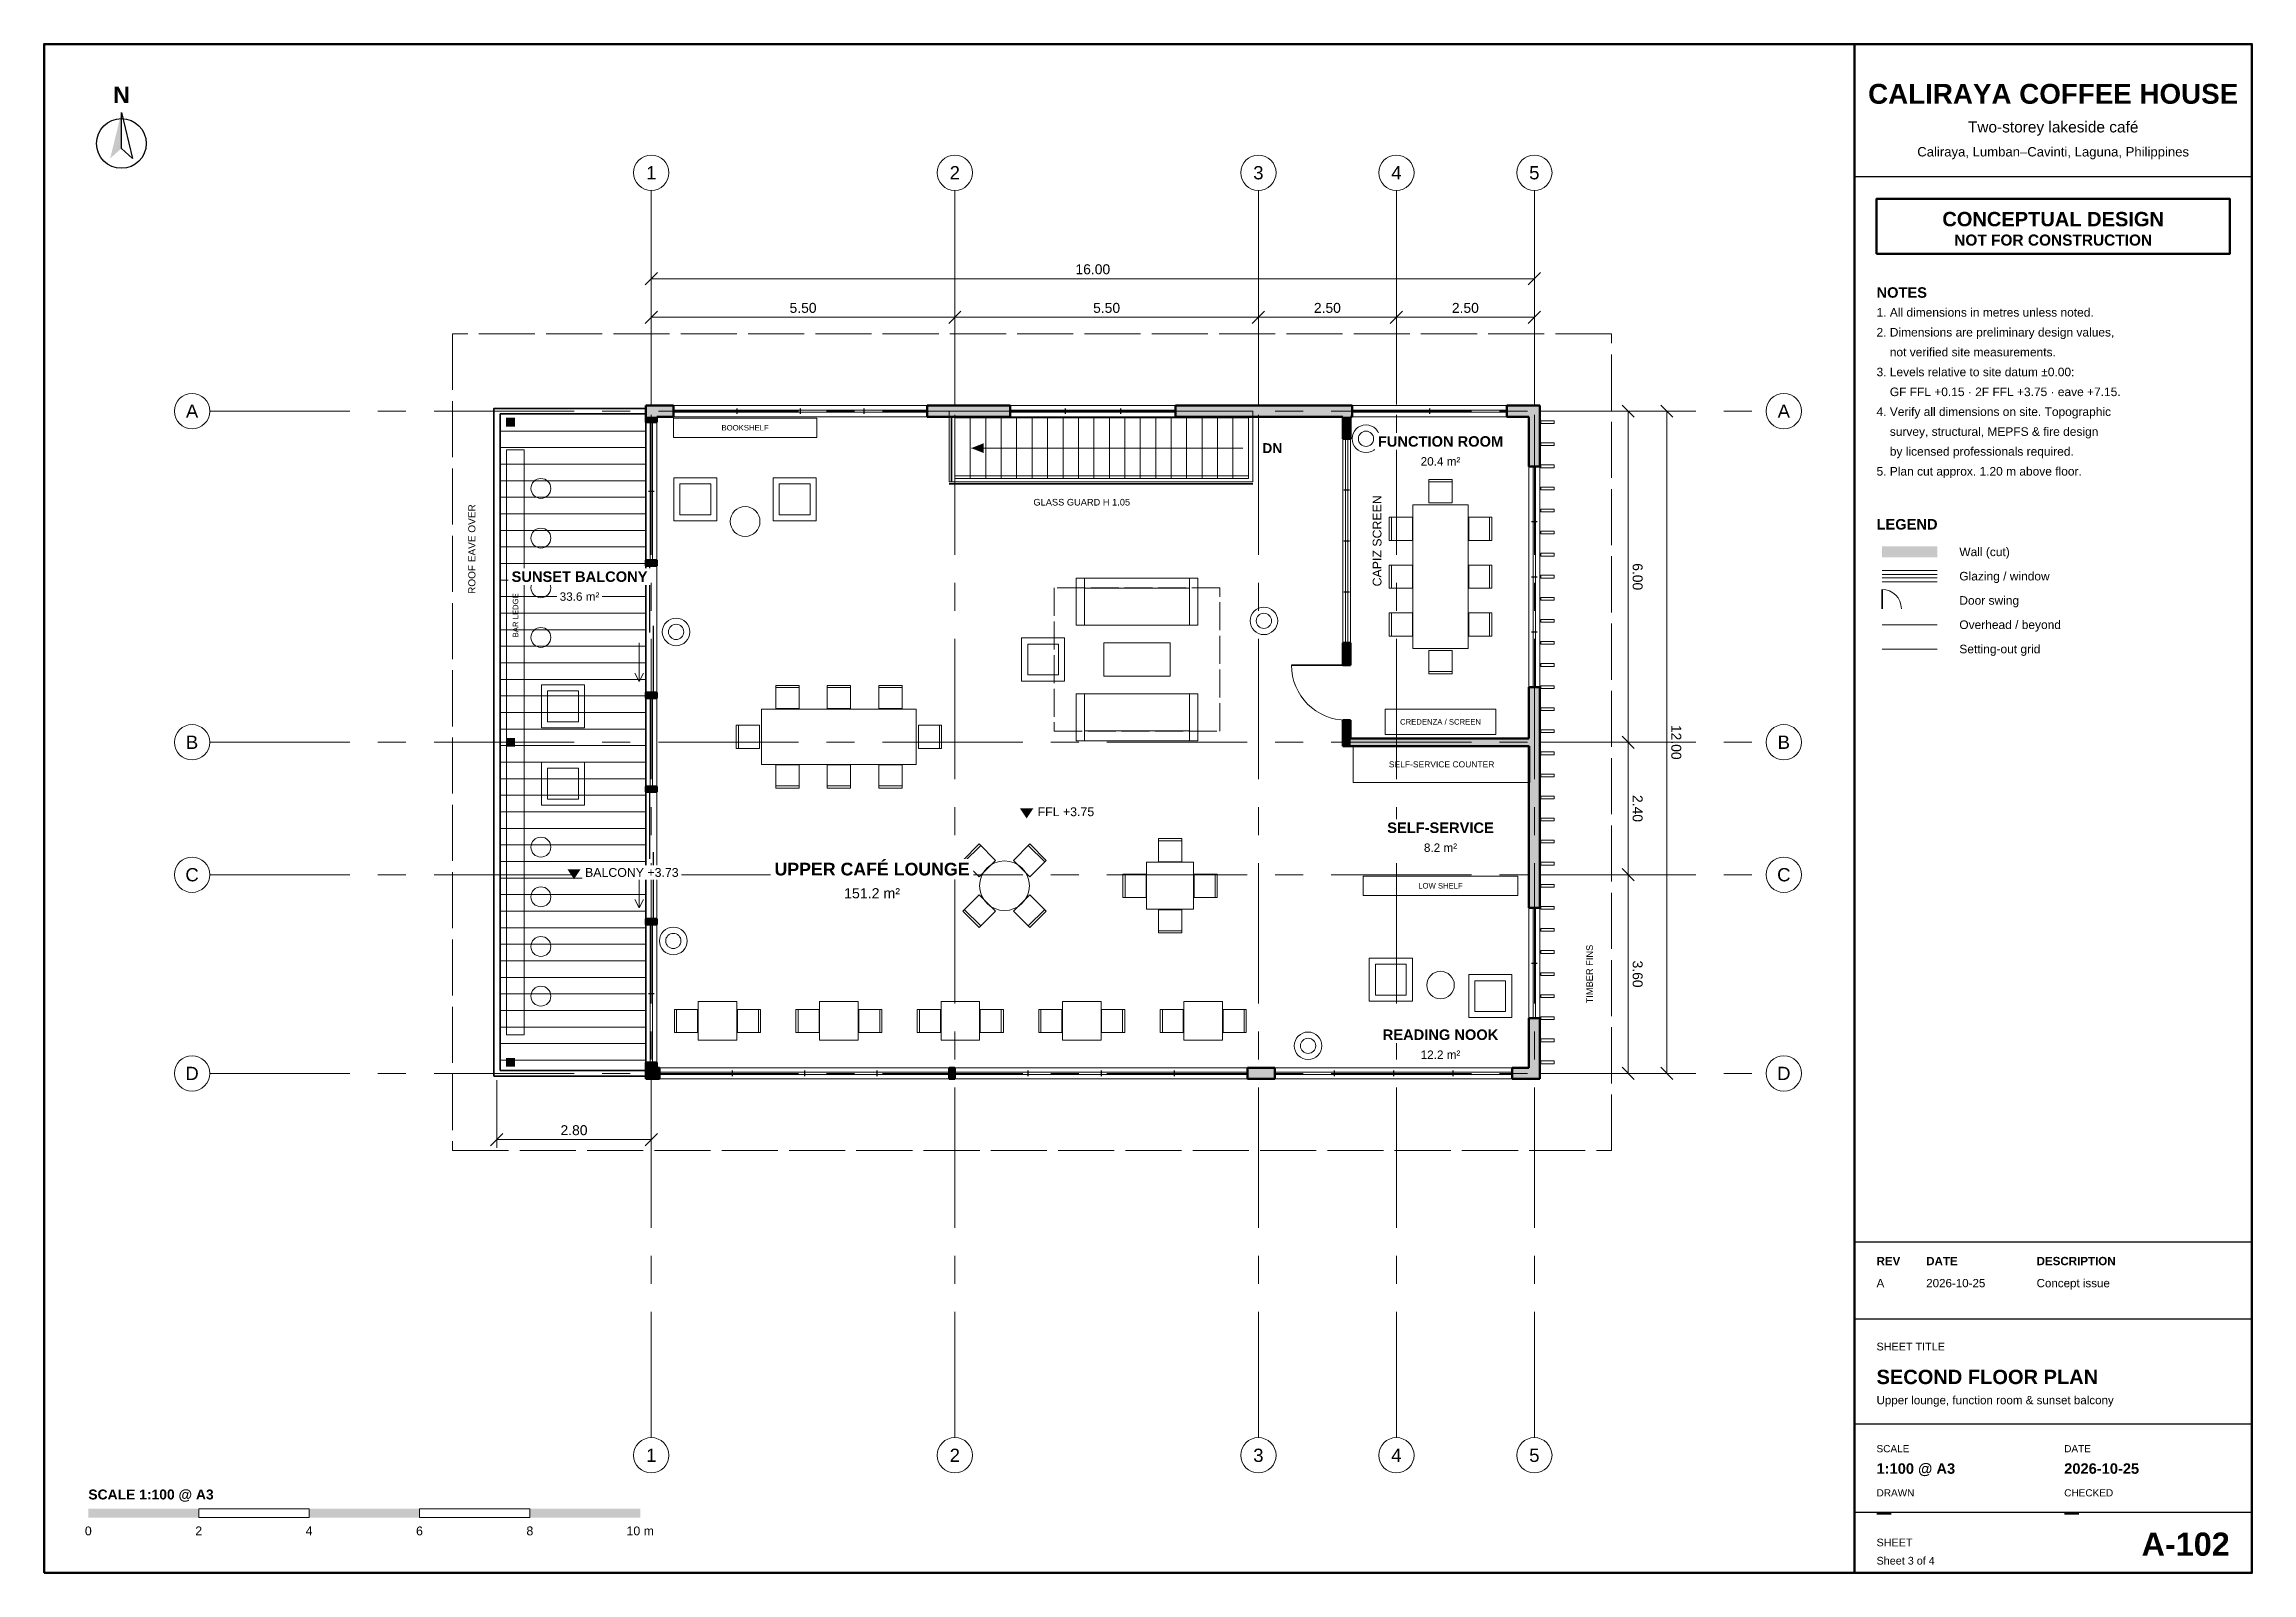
# Model space of a CAD drawing. Header units: metres. Extents: x -19 to 21, y -15.1 to 12.7.
import ezdxf
from ezdxf.enums import TextEntityAlignment as Align

# ---------------------------------------------------------------- set-up
doc = ezdxf.new("R2010")
doc.units = ezdxf.units.M
doc.header["$LTSCALE"] = 0.8
for name, pattern in [('CENTER', [5.08, 3.175, -0.635, 0.635, -0.635]), ('DASHED', [1.524, 1.27, -0.254]), ('DASHED2', [0.762, 0.635, -0.127])]:
    doc.linetypes.add(name, pattern=pattern)
for name, color, linetype, lineweight in [('A-ANNO-DIMS', 7, 'Continuous', 13), ('A-ANNO-SYMB', 7, 'Continuous', 25), ('A-ANNO-TEXT', 7, 'Continuous', 18), ('A-COLS', 7, 'Continuous', 35), ('A-DOOR', 7, 'Continuous', 25), ('A-EQPM', 7, 'Continuous', 18), ('A-FLOR-PATT', 7, 'Continuous', 9), ('A-FURN', 7, 'Continuous', 13), ('A-GLAZ', 7, 'Continuous', 18), ('A-GRID', 7, 'Continuous', 13), ('A-OVHD', 7, 'Continuous', 18), ('A-STAIR', 7, 'Continuous', 25), ('A-WALL', 7, 'Continuous', 50), ('A-WALL-PATT', 7, 'Continuous', 13), ('C-SITE', 7, 'Continuous', 25), ('G-TTLB', 7, 'Continuous', 35)]:
    doc.layers.add(name, color=color, linetype=linetype, lineweight=lineweight)
doc.styles.add('ARIAL', font='arial.ttf')
doc.styles.add('ARIAL-B', font='arialbd.ttf')
doc.dimstyles.new('ARCH', dxfattribs={"dimscale": 100, "dimtxt": 0.0018, "dimasz": 0.0015, "dimexe": 0.0015, "dimexo": 0.0012, "dimgap": 0.0008, "dimtad": 1, "dimzin": 0, "dimdsep": 46, "dimtsz": 0.0011, "dimcen": 2.5, "dimclrd": 7, "dimclre": 7, "dimclrt": 7, "dimazin": 3, "dimtfac": 1, "dimtmove": 0, "dimatfit": 3, "dimlwd": 13, "dimlwe": 13})

msp = doc.modelspace()

# ---------------------------------------------------------------- hatches: boundary and pattern name
at = {"layer": 'A-ANNO-SYMB'}
for points in [[(-17.6, 11.413), (-17.803, 10.58), (-17.6, 10.76)], [(-2.2, 5.33), (-1.98, 5.242), (-1.98, 5.418)], [(-1.32, -1.2), (-1.08, -1.2), (-1.2, -1.38)], [(-9.52, -2.3), (-9.28, -2.3), (-9.4, -2.48)], [(-18.2, -14.05), (-16.2, -14.05), (-16.2, -13.89), (-18.2, -13.89)], [(-14.2, -14.05), (-12.2, -14.05), (-12.2, -13.89), (-14.2, -13.89)], [(-10.2, -14.05), (-8.2, -14.05), (-8.2, -13.89), (-10.2, -13.89)]]:
    msp.add_hatch(color=7, dxfattribs=at).paths.add_polyline_path(points)
at = {"layer": 'A-COLS'}
for points in [[(-10.63, 5.72), (-10.47, 5.72), (-10.47, 5.88), (-10.63, 5.88)], [(-10.63, -0.08), (-10.47, -0.08), (-10.47, 0.08), (-10.63, 0.08)], [(-10.63, -5.88), (-10.47, -5.88), (-10.47, -5.72), (-10.63, -5.72)]]:
    msp.add_hatch(color=7, dxfattribs=at).paths.add_polyline_path(points)
at = {"layer": 'A-WALL-PATT'}
for points in [[(-8.1, 6.1), (-7.6, 6.1), (-7.6, 5.9), (-8.1, 5.9)], [(-3, 6.1), (-1.5, 6.1), (-1.5, 5.9), (-3, 5.9)], [(1.5, 6.1), (4.7, 6.1), (4.7, 5.9), (1.5, 5.9)], [(7.5, 6.1), (8.1, 6.1), (8.1, 5.9), (7.5, 5.9)], [(-8.1, 5.9), (-8.1, 5.8), (-7.9, 5.8), (-7.9, 5.9)], [(4.53, 5.9), (4.53, 5.5), (4.67, 5.5), (4.67, 5.9)], [(7.9, 5.9), (7.9, 5), (8.1, 5), (8.1, 5.9)], [(-8.1, 3.3), (-8.1, 3.2), (-7.9, 3.2), (-7.9, 3.3)], [(4.53, 1.8), (4.53, 1.4), (4.67, 1.4), (4.67, 1.8)], [(-8.1, 0.9), (-8.1, 0.8), (-7.9, 0.8), (-7.9, 0.9)], [(7.9, 1), (7.9, -3), (8.1, -3), (8.1, 1)], [(4.53, 0.4), (4.53, -0.07), (4.67, -0.07), (4.67, 0.4)], [(4.67, 0.07), (7.9, 0.07), (7.9, -0.07), (4.67, -0.07)], [(-8.1, -0.8), (-8.1, -0.9), (-7.9, -0.9), (-7.9, -0.8)], [(-8.1, -3.2), (-8.1, -3.3), (-7.9, -3.3), (-7.9, -3.2)], [(7.9, -5), (7.9, -5.9), (8.1, -5.9), (8.1, -5)], [(-8.1, -5.8), (-8.1, -5.9), (-7.9, -5.9), (-7.9, -5.8)], [(-8.1, -5.9), (-7.85, -5.9), (-7.85, -6.1), (-8.1, -6.1)], [(-2.6, -5.9), (-2.5, -5.9), (-2.5, -6.1), (-2.6, -6.1)], [(2.8, -5.9), (3.3, -5.9), (3.3, -6.1), (2.8, -6.1)], [(7.6, -5.9), (8.1, -5.9), (8.1, -6.1), (7.6, -6.1)]]:
    msp.add_hatch(color=7, dxfattribs=at).paths.add_polyline_path(points)
at = {"layer": 'G-TTLB'}
msp.add_hatch(color=7, dxfattribs=at).paths.add_polyline_path([(14.3, 3.35), (15.3, 3.35), (15.3, 3.55), (14.3, 3.55)])

# ---------------------------------------------------------------- linework, layer by layer
at = {"layer": 'A-ANNO-SYMB', "linetype": 'Continuous', "lineweight": 25}
msp.add_lwpolyline([(-17.6, 11.413), (-17.398, 10.58), (-17.6, 10.76)], close=True, dxfattribs=at)
at = {"layer": 'A-ANNO-SYMB', "linetype": 'Continuous', "lineweight": 18}
msp.add_lwpolyline([(2.72, 5.33), (-2.2, 5.33)], dxfattribs=at)
at = {"layer": 'A-ANNO-SYMB', "linetype": 'Continuous', "lineweight": 13}
for points in [[(-8.22, 1.8), (-8.22, 1.1)], [(-8.22, 1.1), (-8.3, 1.25)], [(-8.22, 1.1), (-8.14, 1.25)], [(-8.22, -2.3), (-8.22, -3)], [(-8.22, -3), (-8.3, -2.85)], [(-8.22, -3), (-8.14, -2.85)]]:
    msp.add_lwpolyline(points, dxfattribs=at)
at = {"layer": 'A-ANNO-SYMB', "linetype": 'Continuous', "lineweight": 18}
for points in [[(-16.2, -14.05), (-14.2, -14.05), (-14.2, -13.89), (-16.2, -13.89)], [(-12.2, -14.05), (-10.2, -14.05), (-10.2, -13.89), (-12.2, -13.89)]]:
    msp.add_lwpolyline(points, close=True, dxfattribs=at)
at = {"layer": 'A-ANNO-SYMB', "linetype": 'Continuous', "lineweight": 25}
msp.add_circle((-17.6, 10.85), 0.45, dxfattribs=at)
at = {"layer": 'A-DOOR', "linetype": 'Continuous', "lineweight": 35}
msp.add_lwpolyline([(4.6, 1.4), (3.6, 1.4)], dxfattribs=at)
at = {"layer": 'A-DOOR', "linetype": 'Continuous', "lineweight": 25}
for points in [[(4.53, 1.4), (4.67, 1.4)], [(4.53, 0.4), (4.67, 0.4)]]:
    msp.add_lwpolyline(points, dxfattribs=at)
at = {"layer": 'A-DOOR', "linetype": 'Continuous', "lineweight": 13}
msp.add_arc((4.6, 1.4), 1, -180, -90, dxfattribs=at)
at = {"layer": 'A-EQPM', "linetype": 'Continuous', "lineweight": 18}
msp.add_lwpolyline([(4.72, -0.73), (7.92, -0.73), (7.92, -0.07), (4.72, -0.07)], close=True, dxfattribs=at)
at = {"layer": 'A-FLOR-PATT', "linetype": 'Continuous', "lineweight": 9}
for points in [[(-10.74, 5.64), (-8.1, 5.64)], [(-10.74, 5.34), (-8.1, 5.34)], [(-10.74, 5.04), (-8.1, 5.04)], [(-10.74, 4.74), (-8.1, 4.74)], [(-10.74, 4.44), (-8.1, 4.44)], [(-10.74, 4.14), (-8.1, 4.14)], [(-10.74, 3.84), (-8.1, 3.84)], [(-10.74, 3.54), (-8.1, 3.54)], [(-10.74, 3.24), (-8.1, 3.24)], [(-10.74, 2.94), (-8.1, 2.94)], [(-10.74, 2.64), (-8.1, 2.64)], [(-10.74, 2.34), (-8.1, 2.34)], [(-10.74, 2.04), (-8.1, 2.04)], [(-10.74, 1.74), (-8.1, 1.74)], [(-10.74, 1.44), (-8.1, 1.44)], [(-10.74, 1.14), (-8.1, 1.14)], [(-10.74, 0.84), (-8.1, 0.84)], [(-10.74, 0.54), (-8.1, 0.54)], [(-10.74, 0.24), (-8.1, 0.24)], [(-10.74, -0.06), (-8.1, -0.06)], [(-10.74, -0.36), (-8.1, -0.36)], [(-10.74, -0.66), (-8.1, -0.66)], [(-10.74, -0.96), (-8.1, -0.96)], [(-10.74, -1.26), (-8.1, -1.26)], [(-10.74, -1.56), (-8.1, -1.56)], [(-10.74, -1.86), (-8.1, -1.86)], [(-10.74, -2.16), (-8.1, -2.16)], [(-10.74, -2.46), (-8.1, -2.46)], [(-10.74, -2.76), (-8.1, -2.76)], [(-10.74, -3.06), (-8.1, -3.06)], [(-10.74, -3.36), (-8.1, -3.36)], [(-10.74, -3.66), (-8.1, -3.66)], [(-10.74, -3.96), (-8.1, -3.96)], [(-10.74, -4.26), (-8.1, -4.26)], [(-10.74, -4.56), (-8.1, -4.56)], [(-10.74, -4.86), (-8.1, -4.86)], [(-10.74, -5.16), (-8.1, -5.16)], [(-10.74, -5.46), (-8.1, -5.46)], [(-10.74, -5.76), (-8.1, -5.76)]]:
    msp.add_lwpolyline(points, dxfattribs=at)
at = {"layer": 'A-FURN', "linetype": 'Continuous', "lineweight": 13}
for points in [[(-7.6, 5.525), (-5, 5.525), (-5, 5.875), (-7.6, 5.875)], [(-10.62, -5.3), (-10.3, -5.3), (-10.3, 5.3), (-10.62, 5.3)], [(-7.59, 4.01), (-6.81, 4.01), (-6.81, 4.79), (-7.59, 4.79)], [(-5.79, 4.01), (-5.01, 4.01), (-5.01, 4.79), (-5.79, 4.79)], [(6.09, 4.76), (6.51, 4.76), (6.51, 4.34), (6.09, 4.34)], [(5.37, 3.657), (5.37, 4.077), (5.79, 4.077), (5.79, 3.657)], [(5.8, 1.7), (6.8, 1.7), (6.8, 4.3), (5.8, 4.3)], [(7.23, 4.077), (7.23, 3.657), (6.81, 3.657), (6.81, 4.077)], [(5.37, 2.79), (5.37, 3.21), (5.79, 3.21), (5.79, 2.79)], [(7.23, 3.21), (7.23, 2.79), (6.81, 2.79), (6.81, 3.21)], [(-0.3, 2.125), (1.9, 2.125), (1.9, 2.975), (-0.3, 2.975)], [(5.37, 1.923), (5.37, 2.343), (5.79, 2.343), (5.79, 1.923)], [(7.23, 2.343), (7.23, 1.923), (6.81, 1.923), (6.81, 2.343)], [(-1.29, 1.11), (-0.51, 1.11), (-0.51, 1.89), (-1.29, 1.89)], [(0.2, 1.2), (1.4, 1.2), (1.4, 1.8), (0.2, 1.8)], [(6.51, 1.24), (6.09, 1.24), (6.09, 1.66), (6.51, 1.66)], [(-9.99, 0.26), (-9.21, 0.26), (-9.21, 1.04), (-9.99, 1.04)], [(-5.743, 1.03), (-5.323, 1.03), (-5.323, 0.61), (-5.743, 0.61)], [(-4.81, 1.03), (-4.39, 1.03), (-4.39, 0.61), (-4.81, 0.61)], [(-3.877, 1.03), (-3.457, 1.03), (-3.457, 0.61), (-3.877, 0.61)], [(-0.3, 0.025), (1.9, 0.025), (1.9, 0.875), (-0.3, 0.875)], [(-6, -0.4), (-3.2, -0.4), (-3.2, 0.6), (-6, 0.6)], [(5.3, 0.14), (7.3, 0.14), (7.3, 0.6), (5.3, 0.6)], [(-6.46, -0.11), (-6.46, 0.31), (-6.04, 0.31), (-6.04, -0.11)], [(-2.74, 0.31), (-2.74, -0.11), (-3.16, -0.11), (-3.16, 0.31)], [(-9.99, -1.14), (-9.21, -1.14), (-9.21, -0.36), (-9.99, -0.36)], [(-5.323, -0.83), (-5.743, -0.83), (-5.743, -0.41), (-5.323, -0.41)], [(-4.39, -0.83), (-4.81, -0.83), (-4.81, -0.41), (-4.39, -0.41)], [(-3.457, -0.83), (-3.877, -0.83), (-3.877, -0.41), (-3.457, -0.41)], [(-2.357, -2.14), (-2.06, -1.843), (-1.763, -2.14), (-2.06, -2.437)], [(-1.14, -1.843), (-0.843, -2.14), (-1.14, -2.437), (-1.437, -2.14)], [(1.19, -1.745), (1.61, -1.745), (1.61, -2.165), (1.19, -2.165)], [(0.545, -2.81), (0.545, -2.39), (0.965, -2.39), (0.965, -2.81)], [(0.975, -3.025), (1.825, -3.025), (1.825, -2.175), (0.975, -2.175)], [(2.255, -2.39), (2.255, -2.81), (1.835, -2.81), (1.835, -2.39)], [(-2.06, -3.357), (-2.357, -3.06), (-2.06, -2.763), (-1.763, -3.06)], [(-0.843, -3.06), (-1.14, -3.357), (-1.437, -3.06), (-1.14, -2.763)], [(4.9, -2.775), (7.7, -2.775), (7.7, -2.425), (4.9, -2.425)], [(1.61, -3.455), (1.19, -3.455), (1.19, -3.035), (1.61, -3.035)], [(5.01, -4.69), (5.79, -4.69), (5.79, -3.91), (5.01, -3.91)], [(6.81, -4.99), (7.59, -4.99), (7.59, -4.21), (6.81, -4.21)], [(-7.15, -5.4), (-6.45, -5.4), (-6.45, -4.7), (-7.15, -4.7)], [(-4.95, -5.4), (-4.25, -5.4), (-4.25, -4.7), (-4.95, -4.7)], [(-2.75, -5.4), (-2.05, -5.4), (-2.05, -4.7), (-2.75, -4.7)], [(-0.55, -5.4), (0.15, -5.4), (0.15, -4.7), (-0.55, -4.7)], [(1.65, -5.4), (2.35, -5.4), (2.35, -4.7), (1.65, -4.7)], [(-7.58, -5.26), (-7.58, -4.84), (-7.16, -4.84), (-7.16, -5.26)], [(-6.02, -4.84), (-6.02, -5.26), (-6.44, -5.26), (-6.44, -4.84)], [(-5.38, -5.26), (-5.38, -4.84), (-4.96, -4.84), (-4.96, -5.26)], [(-3.82, -4.84), (-3.82, -5.26), (-4.24, -5.26), (-4.24, -4.84)], [(-3.18, -5.26), (-3.18, -4.84), (-2.76, -4.84), (-2.76, -5.26)], [(-1.62, -4.84), (-1.62, -5.26), (-2.04, -5.26), (-2.04, -4.84)], [(-0.98, -5.26), (-0.98, -4.84), (-0.56, -4.84), (-0.56, -5.26)], [(0.58, -4.84), (0.58, -5.26), (0.16, -5.26), (0.16, -4.84)], [(1.22, -5.26), (1.22, -4.84), (1.64, -4.84), (1.64, -5.26)], [(2.78, -4.84), (2.78, -5.26), (2.36, -5.26), (2.36, -4.84)]]:
    msp.add_lwpolyline(points, close=True, dxfattribs=at)
at = {"layer": 'A-FURN', "linetype": 'Continuous', "lineweight": 9}
for points in [[(8.12, 5.775), (8.36, 5.775), (8.36, 5.825), (8.12, 5.825)], [(8.12, 5.375), (8.36, 5.375), (8.36, 5.425), (8.12, 5.425)], [(8.12, 4.975), (8.36, 4.975), (8.36, 5.025), (8.12, 5.025)], [(-7.48, 4.12), (-6.92, 4.12), (-6.92, 4.68), (-7.48, 4.68)], [(-5.68, 4.12), (-5.12, 4.12), (-5.12, 4.68), (-5.68, 4.68)], [(8.12, 4.575), (8.36, 4.575), (8.36, 4.625), (8.12, 4.625)], [(8.12, 4.175), (8.36, 4.175), (8.36, 4.225), (8.12, 4.225)], [(8.12, 3.775), (8.36, 3.775), (8.36, 3.825), (8.12, 3.825)], [(8.12, 3.375), (8.36, 3.375), (8.36, 3.425), (8.12, 3.425)], [(8.12, 2.975), (8.36, 2.975), (8.36, 3.025), (8.12, 3.025)], [(8.12, 2.575), (8.36, 2.575), (8.36, 2.625), (8.12, 2.625)], [(8.12, 2.175), (8.36, 2.175), (8.36, 2.225), (8.12, 2.225)], [(-1.18, 1.22), (-0.62, 1.22), (-0.62, 1.78), (-1.18, 1.78)], [(8.12, 1.775), (8.36, 1.775), (8.36, 1.825), (8.12, 1.825)], [(8.12, 1.375), (8.36, 1.375), (8.36, 1.425), (8.12, 1.425)], [(-9.88, 0.37), (-9.32, 0.37), (-9.32, 0.93), (-9.88, 0.93)], [(8.12, 0.975), (8.36, 0.975), (8.36, 1.025), (8.12, 1.025)], [(8.12, 0.575), (8.36, 0.575), (8.36, 0.625), (8.12, 0.625)], [(8.12, 0.175), (8.36, 0.175), (8.36, 0.225), (8.12, 0.225)], [(8.12, -0.225), (8.36, -0.225), (8.36, -0.175), (8.12, -0.175)], [(-9.88, -1.03), (-9.32, -1.03), (-9.32, -0.47), (-9.88, -0.47)], [(8.12, -0.625), (8.36, -0.625), (8.36, -0.575), (8.12, -0.575)], [(8.12, -1.025), (8.36, -1.025), (8.36, -0.975), (8.12, -0.975)], [(8.12, -1.425), (8.36, -1.425), (8.36, -1.375), (8.12, -1.375)], [(8.12, -1.825), (8.36, -1.825), (8.36, -1.775), (8.12, -1.775)], [(8.12, -2.225), (8.36, -2.225), (8.36, -2.175), (8.12, -2.175)], [(8.12, -2.625), (8.36, -2.625), (8.36, -2.575), (8.12, -2.575)], [(8.12, -3.025), (8.36, -3.025), (8.36, -2.975), (8.12, -2.975)], [(8.12, -3.425), (8.36, -3.425), (8.36, -3.375), (8.12, -3.375)], [(8.12, -3.825), (8.36, -3.825), (8.36, -3.775), (8.12, -3.775)], [(5.12, -4.58), (5.68, -4.58), (5.68, -4.02), (5.12, -4.02)], [(6.92, -4.88), (7.48, -4.88), (7.48, -4.32), (6.92, -4.32)], [(8.12, -4.225), (8.36, -4.225), (8.36, -4.175), (8.12, -4.175)], [(8.12, -4.625), (8.36, -4.625), (8.36, -4.575), (8.12, -4.575)], [(8.12, -5.025), (8.36, -5.025), (8.36, -4.975), (8.12, -4.975)], [(8.12, -5.425), (8.36, -5.425), (8.36, -5.375), (8.12, -5.375)], [(8.12, -5.825), (8.36, -5.825), (8.36, -5.775), (8.12, -5.775)]]:
    msp.add_lwpolyline(points, close=True, dxfattribs=at)
for points in [[(6.09, 4.72), (6.51, 4.72)], [(5.41, 3.657), (5.41, 4.077)], [(7.19, 4.077), (7.19, 3.657)], [(5.41, 2.79), (5.41, 3.21)], [(7.19, 3.21), (7.19, 2.79)], [(-0.15, 2.975), (-0.15, 2.125)], [(1.75, 2.975), (1.75, 2.125)], [(-0.15, 2.795), (1.75, 2.795)], [(5.41, 1.923), (5.41, 2.343)], [(7.19, 2.343), (7.19, 1.923)], [(6.51, 1.28), (6.09, 1.28)], [(-5.743, 0.99), (-5.323, 0.99)], [(-4.81, 0.99), (-4.39, 0.99)], [(-3.877, 0.99), (-3.457, 0.99)], [(-0.15, 0.875), (-0.15, 0.025)], [(1.75, 0.875), (1.75, 0.025)], [(-6.42, -0.11), (-6.42, 0.31)], [(-2.78, 0.31), (-2.78, -0.11)], [(-0.15, 0.205), (1.75, 0.205)], [(-5.323, -0.79), (-5.743, -0.79)], [(-4.39, -0.79), (-4.81, -0.79)], [(-3.457, -0.79), (-3.877, -0.79)], [(-2.328, -2.169), (-2.031, -1.872)], [(-1.169, -1.872), (-0.872, -2.169)], [(1.19, -1.785), (1.61, -1.785)], [(0.585, -2.81), (0.585, -2.39)], [(2.215, -2.39), (2.215, -2.81)], [(-2.031, -3.328), (-2.328, -3.031)], [(-0.872, -3.031), (-1.169, -3.328)], [(1.61, -3.415), (1.19, -3.415)], [(-7.54, -5.26), (-7.54, -4.84)], [(-6.06, -4.84), (-6.06, -5.26)], [(-5.34, -5.26), (-5.34, -4.84)], [(-3.86, -4.84), (-3.86, -5.26)], [(-3.14, -5.26), (-3.14, -4.84)], [(-1.66, -4.84), (-1.66, -5.26)], [(-0.94, -5.26), (-0.94, -4.84)], [(0.54, -4.84), (0.54, -5.26)], [(1.26, -5.26), (1.26, -4.84)], [(2.74, -4.84), (2.74, -5.26)]]:
    msp.add_lwpolyline(points, dxfattribs=at)
at = {"layer": 'A-FURN', "linetype": 'DASHED2', "lineweight": 9}
msp.add_lwpolyline([(-0.7, 0.2), (2.3, 0.2), (2.3, 2.8), (-0.7, 2.8)], close=True, dxfattribs=at)
at = {"layer": 'A-FURN', "linetype": 'Continuous', "lineweight": 13}
for centre, radius in [((4.95, 5.5), 0.25), ((-10, 4.6), 0.18), ((-6.3, 4), 0.27), ((-10, 3.7), 0.18), ((-10, 2.8), 0.18), ((3.1, 2.2), 0.25), ((-10, 1.9), 0.18), ((-7.55, 2), 0.25), ((-10, -1.9), 0.18), ((-1.6, -2.6), 0.45), ((-10, -2.8), 0.18), ((-10, -3.7), 0.18), ((-7.6, -3.6), 0.25), ((6.3, -4.4), 0.25), ((-10, -4.6), 0.18), ((3.9, -5.5), 0.25)]:
    msp.add_circle(centre, radius, dxfattribs=at)
at = {"layer": 'A-FURN', "linetype": 'Continuous', "lineweight": 9}
for centre in [(4.95, 5.5), (-7.55, 2), (3.1, 2.2), (-7.6, -3.6), (3.9, -5.5)]:
    msp.add_circle(centre, 0.138, dxfattribs=at)
at = {"layer": 'A-GLAZ', "linetype": 'Continuous', "lineweight": 13}
for points in [[(-7.6, 6.1), (-3, 6.1)], [(-1.5, 6.1), (1.5, 6.1)], [(4.7, 6.1), (7.5, 6.1)], [(-8.1, 5.8), (-8.1, 3.3)], [(-7.9, 5.8), (-7.9, 3.3)], [(-7.6, 5.9), (-3, 5.9)], [(-1.5, 5.9), (1.5, 5.9)], [(4.7, 5.9), (7.5, 5.9)], [(4.53, 5.5), (4.53, 1.8)], [(4.67, 5.5), (4.67, 1.8)], [(7.9, 5), (7.9, 1)], [(8.1, 5), (8.1, 1)], [(-8.1, 3.2), (-8.1, 0.9)], [(-7.9, 3.2), (-7.9, 0.9)], [(-8.1, 0.8), (-8.1, -0.8)], [(-7.9, 0.8), (-7.9, -0.8)], [(-8.1, -0.9), (-8.1, -3.2)], [(-7.9, -0.9), (-7.9, -3.2)], [(7.9, -3), (7.9, -5)], [(8.1, -3), (8.1, -5)], [(-8.1, -3.3), (-8.1, -5.8)], [(-7.9, -3.3), (-7.9, -5.8)], [(-7.85, -5.9), (-2.6, -5.9)], [(-2.5, -5.9), (2.8, -5.9)], [(3.3, -5.9), (7.6, -5.9)], [(-7.85, -6.1), (-2.6, -6.1)], [(-2.5, -6.1), (2.8, -6.1)], [(3.3, -6.1), (7.6, -6.1)]]:
    msp.add_lwpolyline(points, dxfattribs=at)
at = {"layer": 'A-GLAZ', "linetype": 'Continuous', "lineweight": 25}
for points in [[(-7.6, 6.05), (-7.6, 5.95)], [(-6.45, 6.05), (-6.45, 5.95)], [(-5.3, 6.05), (-5.3, 5.95)], [(-4.15, 6.05), (-4.15, 5.95)], [(-3, 6.05), (-3, 5.95)], [(-1.5, 6.05), (-1.5, 5.95)], [(-0.5, 6.05), (-0.5, 5.95)], [(0.5, 6.05), (0.5, 5.95)], [(1.5, 6.05), (1.5, 5.95)], [(4.7, 6.05), (4.7, 5.95)], [(6.1, 6.05), (6.1, 5.95)], [(7.5, 6.05), (7.5, 5.95)], [(-8.05, 5.8), (-7.95, 5.8)], [(4.55, 5.5), (4.65, 5.5)], [(7.95, 5), (8.05, 5)], [(-8.05, 4.55), (-7.95, 4.55)], [(4.55, 4.575), (4.65, 4.575)], [(7.95, 4), (8.05, 4)], [(4.55, 3.65), (4.65, 3.65)], [(-8.05, 3.3), (-7.95, 3.3)], [(-8.035, 3.2), (-8.035, 1.99)], [(7.95, 3), (8.05, 3)], [(4.55, 2.725), (4.65, 2.725)], [(-7.965, 2.11), (-7.965, 0.9)], [(7.95, 2), (8.05, 2)], [(4.55, 1.8), (4.65, 1.8)], [(7.95, 1), (8.05, 1)], [(-8.05, 0.8), (-7.95, 0.8)], [(-8.05, -0.8), (-7.95, -0.8)], [(-8.035, -0.9), (-8.035, -2.11)], [(-7.965, -1.99), (-7.965, -3.2)], [(7.95, -3), (8.05, -3)], [(-8.05, -3.3), (-7.95, -3.3)], [(7.95, -4), (8.05, -4)], [(-8.05, -4.55), (-7.95, -4.55)], [(7.95, -5), (8.05, -5)], [(-8.05, -5.8), (-7.95, -5.8)], [(-7.85, -5.95), (-7.85, -6.05)], [(-6.537, -5.95), (-6.537, -6.05)], [(-5.225, -5.95), (-5.225, -6.05)], [(-3.912, -5.95), (-3.912, -6.05)], [(-2.6, -5.95), (-2.6, -6.05)], [(-2.5, -5.95), (-2.5, -6.05)], [(-1.175, -5.95), (-1.175, -6.05)], [(0.15, -5.95), (0.15, -6.05)], [(1.475, -5.95), (1.475, -6.05)], [(2.8, -5.95), (2.8, -6.05)], [(3.3, -5.95), (3.3, -6.05)], [(4.375, -5.95), (4.375, -6.05)], [(5.45, -5.95), (5.45, -6.05)], [(6.525, -5.95), (6.525, -6.05)], [(7.6, -5.95), (7.6, -6.05)]]:
    msp.add_lwpolyline(points, dxfattribs=at)
at = {"layer": 'A-GLAZ', "linetype": 'Continuous', "lineweight": 18}
for points in [[(-7.6, 6.02), (-3, 6.02)], [(-1.5, 6.02), (1.5, 6.02)], [(4.7, 6.02), (7.5, 6.02)], [(-8.02, 5.8), (-8.02, 3.3)], [(-7.98, 5.8), (-7.98, 3.3)], [(-7.6, 5.98), (-3, 5.98)], [(-1.5, 5.98), (1.5, 5.98)], [(4.7, 5.98), (7.5, 5.98)], [(4.58, 5.5), (4.58, 1.8)], [(4.62, 5.5), (4.62, 1.8)], [(7.98, 5), (7.98, 1)], [(8.02, 5), (8.02, 1)], [(-8.02, 0.8), (-8.02, -0.8)], [(-7.98, 0.8), (-7.98, -0.8)], [(7.98, -3), (7.98, -5)], [(8.02, -3), (8.02, -5)], [(-8.02, -3.3), (-8.02, -5.8)], [(-7.98, -3.3), (-7.98, -5.8)], [(-7.85, -5.98), (-2.6, -5.98)], [(-2.5, -5.98), (2.8, -5.98)], [(3.3, -5.98), (7.6, -5.98)], [(-7.85, -6.02), (-2.6, -6.02)], [(-2.5, -6.02), (2.8, -6.02)], [(3.3, -6.02), (7.6, -6.02)]]:
    msp.add_lwpolyline(points, dxfattribs=at)
at = {"layer": 'A-GLAZ', "linetype": 'Continuous', "lineweight": 35}
for points in [[(-10.74, 5.95), (-10.74, -5.95)], [(-10.74, 5.95), (-8.12, 5.95)], [(-2.56, 5.9), (-2.56, 4.72)], [(-2.6, 4.68), (2.9, 4.68)], [(-10.74, -5.95), (-8.12, -5.95)]]:
    msp.add_lwpolyline(points, dxfattribs=at)
at = {"layer": 'A-GRID', "linetype": 'CENTER', "lineweight": 13}
for points in [[(-8, 10), (-8, -12.6)], [(-2.5, 10), (-2.5, -12.6)], [(3, 10), (3, -12.6)], [(5.5, 10), (5.5, -12.6)], [(8, 10), (8, -12.6)], [(-16, 6), (12.2, 6)], [(-16, 0), (12.2, 0)], [(-16, -2.4), (12.2, -2.4)], [(-16, -6), (12.2, -6)]]:
    msp.add_lwpolyline(points, dxfattribs=at)
at = {"layer": 'A-GRID', "linetype": 'Continuous', "lineweight": 18}
for centre in [(-8, 10.32), (-2.5, 10.32), (3, 10.32), (5.5, 10.32), (8, 10.32), (-16.32, 6), (12.52, 6), (-16.32, 0), (12.52, 0), (-16.32, -2.4), (12.52, -2.4), (-16.32, -6), (12.52, -6), (-8, -12.92), (-2.5, -12.92), (3, -12.92), (5.5, -12.92), (8, -12.92)]:
    msp.add_circle(centre, 0.32, dxfattribs=at)
at = {"layer": 'A-OVHD', "linetype": 'DASHED', "lineweight": 13}
msp.add_lwpolyline([(-11.6, -7.4), (9.4, -7.4), (9.4, 7.4), (-11.6, 7.4)], close=True, dxfattribs=at)
at = {"layer": 'A-OVHD', "linetype": 'Continuous', "lineweight": 18}
msp.add_lwpolyline([(-2.6, 4.72), (2.9, 4.72), (2.9, 6), (-2.6, 6)], close=True, dxfattribs=at)
at = {"layer": 'A-STAIR', "linetype": 'Continuous', "lineweight": 13}
for points in [[(-2.5, 5.88), (-2.5, 4.78)], [(-2.22, 5.88), (-2.22, 4.78)], [(-1.94, 5.88), (-1.94, 4.78)], [(-1.66, 5.88), (-1.66, 4.78)], [(-1.38, 5.88), (-1.38, 4.78)], [(-1.1, 5.88), (-1.1, 4.78)], [(-0.82, 5.88), (-0.82, 4.78)], [(-0.54, 5.88), (-0.54, 4.78)], [(-0.26, 5.88), (-0.26, 4.78)], [(0.02, 5.88), (0.02, 4.78)], [(0.3, 5.88), (0.3, 4.78)], [(0.58, 5.88), (0.58, 4.78)], [(0.86, 5.88), (0.86, 4.78)], [(1.14, 5.88), (1.14, 4.78)], [(1.42, 5.88), (1.42, 4.78)], [(1.7, 5.88), (1.7, 4.78)], [(1.98, 5.88), (1.98, 4.78)], [(2.26, 5.88), (2.26, 4.78)], [(2.54, 5.88), (2.54, 4.78)], [(2.82, 5.88), (2.82, 4.78)], [(-2.5, 4.83), (2.82, 4.83)]]:
    msp.add_lwpolyline(points, dxfattribs=at)
at = {"layer": 'A-STAIR', "linetype": 'Continuous', "lineweight": 18}
for points in [[(-2.5, 5.88), (2.82, 5.88)], [(-2.5, 4.78), (2.82, 4.78)]]:
    msp.add_lwpolyline(points, dxfattribs=at)
at = {"layer": 'A-WALL', "linetype": 'Continuous', "lineweight": 50}
for points in [[(-8.1, 6.1), (-7.6, 6.1)], [(-8.1, 5.8), (-8.1, 6.1)], [(-7.6, 5.9), (-7.6, 6.1)], [(-3, 6.1), (-1.5, 6.1)], [(-3, 5.9), (-3, 6.1)], [(-1.5, 5.9), (-1.5, 6.1)], [(1.5, 6.1), (4.7, 6.1)], [(1.5, 5.9), (1.5, 6.1)], [(4.7, 5.9), (4.7, 6.1)], [(7.5, 6.1), (8.1, 6.1)], [(7.5, 5.9), (7.5, 6.1)], [(8.1, 5), (8.1, 6.1)], [(-8.1, 5.8), (-7.9, 5.8)], [(-7.9, 5.9), (-7.6, 5.9)], [(-7.9, 5.8), (-7.9, 5.9)], [(-3, 5.9), (-1.5, 5.9)], [(1.5, 5.9), (4.53, 5.9)], [(4.53, 5.5), (4.53, 5.9)], [(4.67, 5.9), (4.7, 5.9)], [(4.67, 5.5), (4.67, 5.9)], [(7.5, 5.9), (7.9, 5.9)], [(7.9, 5), (7.9, 5.9)], [(4.53, 5.5), (4.67, 5.5)], [(7.9, 5), (8.1, 5)], [(-8.1, 3.3), (-7.9, 3.3)], [(-8.1, 3.2), (-8.1, 3.3)], [(-8.1, 3.2), (-7.9, 3.2)], [(-7.9, 3.2), (-7.9, 3.3)], [(4.53, 1.8), (4.67, 1.8)], [(4.53, 1.4), (4.53, 1.8)], [(4.67, 1.4), (4.67, 1.8)], [(4.53, 1.4), (4.67, 1.4)], [(-8.1, 0.9), (-7.9, 0.9)], [(-8.1, 0.8), (-8.1, 0.9)], [(-8.1, 0.8), (-7.9, 0.8)], [(-7.9, 0.8), (-7.9, 0.9)], [(7.9, 1), (8.1, 1)], [(7.9, 0.07), (7.9, 1)], [(8.1, -3), (8.1, 1)], [(4.53, 0.4), (4.67, 0.4)], [(4.53, -0.07), (4.53, 0.4)], [(4.67, 0.07), (4.67, 0.4)], [(4.67, 0.07), (7.9, 0.07)], [(4.53, -0.07), (7.9, -0.07)], [(7.9, -3), (7.9, -0.07)], [(-8.1, -0.8), (-7.9, -0.8)], [(-8.1, -0.9), (-8.1, -0.8)], [(-7.9, -0.9), (-7.9, -0.8)], [(-8.1, -0.9), (-7.9, -0.9)], [(-8.1, -3.2), (-7.9, -3.2)], [(-8.1, -3.3), (-8.1, -3.2)], [(-7.9, -3.3), (-7.9, -3.2)], [(7.9, -3), (8.1, -3)], [(-8.1, -3.3), (-7.9, -3.3)], [(7.9, -5), (8.1, -5)], [(7.9, -5.9), (7.9, -5)], [(8.1, -6.1), (8.1, -5)], [(-8.1, -5.8), (-7.9, -5.8)], [(-8.1, -6.1), (-8.1, -5.8)], [(-7.9, -5.9), (-7.9, -5.8)], [(-7.9, -5.9), (-7.85, -5.9)], [(-7.85, -6.1), (-7.85, -5.9)], [(-2.6, -5.9), (-2.5, -5.9)], [(-2.6, -6.1), (-2.6, -5.9)], [(-2.5, -6.1), (-2.5, -5.9)], [(2.8, -5.9), (3.3, -5.9)], [(2.8, -6.1), (2.8, -5.9)], [(3.3, -6.1), (3.3, -5.9)], [(7.6, -5.9), (7.9, -5.9)], [(7.6, -6.1), (7.6, -5.9)], [(-8.1, -6.1), (-7.85, -6.1)], [(-2.6, -6.1), (-2.5, -6.1)], [(2.8, -6.1), (3.3, -6.1)], [(7.6, -6.1), (8.1, -6.1)]]:
    msp.add_lwpolyline(points, dxfattribs=at)
at = {"layer": 'C-SITE', "linetype": 'Continuous', "lineweight": 35}
msp.add_lwpolyline([(-10.85, -6.05), (-8.1, -6.05), (-8.1, 6.05), (-10.85, 6.05)], close=True, dxfattribs=at)
at = {"layer": 'G-TTLB', "linetype": 'Continuous', "lineweight": 50}
msp.add_lwpolyline([(13.8, -15.05), (13.8, 12.65)], dxfattribs=at)
at = {"layer": 'G-TTLB', "linetype": 'Continuous', "lineweight": 25}
for points in [[(13.8, 10.25), (21, 10.25)], [(13.8, -9.05), (21, -9.05)], [(13.8, -10.45), (21, -10.45)], [(13.8, -12.35), (21, -12.35)], [(13.8, -13.95), (21, -13.95)]]:
    msp.add_lwpolyline(points, dxfattribs=at)
at = {"layer": 'G-TTLB', "linetype": 'Continuous', "lineweight": 50}
msp.add_lwpolyline([(14.2, 8.85), (20.6, 8.85), (20.6, 9.85), (14.2, 9.85)], close=True, dxfattribs=at)
at = {"layer": 'G-TTLB', "linetype": 'Continuous', "lineweight": 13}
for points in [[(14.3, 3.11), (15.3, 3.11)], [(14.3, 3.04), (15.3, 3.04)], [(14.3, 2.98), (15.3, 2.98)], [(14.3, 2.91), (15.3, 2.91)]]:
    msp.add_lwpolyline(points, dxfattribs=at)
at = {"layer": 'G-TTLB', "linetype": 'Continuous', "lineweight": 35}
msp.add_lwpolyline([(14.3, 2.42), (14.3, 2.77)], dxfattribs=at)
at = {"layer": 'G-TTLB', "linetype": 'DASHED', "lineweight": 18}
msp.add_lwpolyline([(14.3, 2.13), (15.3, 2.13)], dxfattribs=at)
at = {"layer": 'G-TTLB', "linetype": 'CENTER', "lineweight": 13}
msp.add_lwpolyline([(14.3, 1.69), (15.3, 1.69)], dxfattribs=at)
at = {"layer": 'G-TTLB', "linetype": 'Continuous', "lineweight": 13}
msp.add_arc((14.3, 2.42), 0.35, 0, 90, dxfattribs=at)

# ---------------------------------------------------------------- texts
at = {"layer": 'A-ANNO-TEXT'}
for s, height, style, p in [('N', 0.3, 'ARIAL-B', (-17.6, 11.732)), ('CALIRAYA COFFEE HOUSE', 0.36, 'ARIAL-B', (17.4, 11.75)), ('Two-storey lakeside café', 0.2, 'ARIAL', (17.4, 11.15)), ('1', 0.24, 'ARIAL', (-8, 10.32)), ('2', 0.24, 'ARIAL', (-2.5, 10.32)), ('3', 0.24, 'ARIAL', (3, 10.32)), ('4', 0.24, 'ARIAL', (5.5, 10.32)), ('5', 0.24, 'ARIAL', (8, 10.32)), ('Caliraya, Lumban–Cavinti, Laguna, Philippines', 0.17, 'ARIAL', (17.4, 10.7)), ('CONCEPTUAL DESIGN', 0.26, 'ARIAL-B', (17.4, 9.48)), ('NOT FOR CONSTRUCTION', 0.2, 'ARIAL-B', (17.4, 9.1)), ('A', 0.24, 'ARIAL', (-16.32, 6)), ('A', 0.24, 'ARIAL', (12.52, 6)), ('BOOKSHELF', 0.1, 'ARIAL', (-6.3, 5.7)), ('GLASS GUARD H 1.05', 0.12, 'ARIAL', (-0.2, 4.35)), ('CREDENZA / SCREEN', 0.1, 'ARIAL', (6.3, 0.37)), ('B', 0.24, 'ARIAL', (-16.32, 0)), ('B', 0.24, 'ARIAL', (12.52, 0)), ('SELF-SERVICE COUNTER', 0.11, 'ARIAL', (6.32, -0.4)), ('C', 0.24, 'ARIAL', (-16.32, -2.4)), ('C', 0.24, 'ARIAL', (12.52, -2.4)), ('LOW SHELF', 0.1, 'ARIAL', (6.3, -2.6)), ('D', 0.24, 'ARIAL', (-16.32, -6)), ('D', 0.24, 'ARIAL', (12.52, -6)), ('1', 0.24, 'ARIAL', (-8, -12.92)), ('2', 0.24, 'ARIAL', (-2.5, -12.92)), ('3', 0.24, 'ARIAL', (3, -12.92)), ('4', 0.24, 'ARIAL', (5.5, -12.92)), ('5', 0.24, 'ARIAL', (8, -12.92)), ('0', 0.16, 'ARIAL', (-18.2, -14.29)), ('2', 0.16, 'ARIAL', (-16.2, -14.29)), ('4', 0.16, 'ARIAL', (-14.2, -14.29)), ('6', 0.16, 'ARIAL', (-12.2, -14.29)), ('8', 0.16, 'ARIAL', (-10.2, -14.29)), ('10 m', 0.16, 'ARIAL', (-8.2, -14.29))]:
    msp.add_text(s, height=height, dxfattribs=dict(at, style=style)).set_placement(p, align=Align.MIDDLE_CENTER)
for s, height, style, p in [('NOTES', 0.19, 'ARIAL-B', (14.2, 8.15)), ('1. All dimensions in metres unless noted.', 0.155, 'ARIAL', (14.2, 7.79)), ('2. Dimensions are preliminary design values,', 0.155, 'ARIAL', (14.2, 7.43)), ('    not verified site measurements.', 0.155, 'ARIAL', (14.2, 7.07)), ('3. Levels relative to site datum ±0.00:', 0.155, 'ARIAL', (14.2, 6.71)), ('    GF FFL +0.15 · 2F FFL +3.75 · eave +7.15.', 0.155, 'ARIAL', (14.2, 6.35)), ('4. Verify all dimensions on site. Topographic', 0.155, 'ARIAL', (14.2, 5.99)), ('    survey, structural, MEPFS & fire design', 0.155, 'ARIAL', (14.2, 5.63)), ('DN', 0.18, 'ARIAL-B', (3.07, 5.33)), ('    by licensed professionals required.', 0.155, 'ARIAL', (14.2, 5.27)), ('5. Plan cut approx. 1.20 m above floor.', 0.155, 'ARIAL', (14.2, 4.91)), ('LEGEND', 0.19, 'ARIAL-B', (14.2, 3.95)), ('Wall (cut)', 0.155, 'ARIAL', (15.7, 3.45)), ('Glazing / window', 0.155, 'ARIAL', (15.7, 3.01)), ('Door swing', 0.155, 'ARIAL', (15.7, 2.57)), ('Overhead / beyond', 0.155, 'ARIAL', (15.7, 2.13)), ('Setting-out grid', 0.155, 'ARIAL', (15.7, 1.69)), ('REV', 0.15, 'ARIAL-B', (14.2, -9.4)), ('DATE', 0.15, 'ARIAL-B', (15.1, -9.4)), ('DESCRIPTION', 0.15, 'ARIAL-B', (17.1, -9.4)), ('A', 0.15, 'ARIAL', (14.2, -9.8)), ('2026-10-25', 0.15, 'ARIAL', (15.1, -9.8)), ('Concept issue', 0.15, 'ARIAL', (17.1, -9.8)), ('SHEET TITLE', 0.14, 'ARIAL', (14.2, -10.95)), ('SECOND FLOOR PLAN', 0.26, 'ARIAL-B', (14.2, -11.5)), ('Upper lounge, function room & sunset balcony', 0.15, 'ARIAL', (14.2, -11.92)), ('SCALE', 0.13, 'ARIAL', (14.2, -12.8)), ('DATE', 0.13, 'ARIAL', (17.6, -12.8)), ('1:100 @ A3', 0.19, 'ARIAL-B', (14.2, -13.16)), ('2026-10-25', 0.19, 'ARIAL-B', (17.6, -13.16)), ('SCALE 1:100 @ A3', 0.18, 'ARIAL-B', (-18.2, -13.63)), ('DRAWN', 0.13, 'ARIAL', (14.2, -13.6)), ('CHECKED', 0.13, 'ARIAL', (17.6, -13.6)), ('—', 0.19, 'ARIAL-B', (14.2, -13.96)), ('—', 0.19, 'ARIAL-B', (17.6, -13.96)), ('SHEET', 0.14, 'ARIAL', (14.2, -14.5)), ('Sheet 3 of 4', 0.14, 'ARIAL', (14.2, -14.83))]:
    msp.add_text(s, height=height, dxfattribs=dict(at, style=style)).set_placement(p, align=Align.MIDDLE_LEFT)
at = {"layer": 'A-ANNO-TEXT', "style": 'ARIAL'}
for s, height, p in [('CAPIZ SCREEN', 0.16, (5.15, 3.65)), ('BAR LEDGE', 0.1, (-10.46, 2.3)), ('TIMBER FINS', 0.12, (9, -4.2))]:
    msp.add_text(s, height=height, rotation=90, dxfattribs=at).set_placement(p, align=Align.MIDDLE_CENTER)
at = {"layer": 'A-ANNO-TEXT', "style": 'ARIAL-B'}
msp.add_text('A-102', height=0.42, dxfattribs=at).set_placement((20.6, -14.53), align=Align.MIDDLE_RIGHT)

# ---------------------------------------------------------------- dimensions: what is measured, and where the dimension line sits
at = {"layer": 'A-ANNO-DIMS'}
for base, p1, p2 in [((-8, 8.4), (-8, 6), (8, 6)), ((-8, 7.7), (-8, 6), (-2.5, 6)), ((-2.5, 7.7), (-2.5, 6), (3, 6)), ((3, 7.7), (3, 6), (5.5, 6)), ((5.5, 7.7), (5.5, 6), (8, 6)), ((-10.8, -7.2), (-10.8, -6), (-8, -6))]:
    msp.add_linear_dim(base=base, p1=p1, p2=p2, dimstyle='ARCH', override={"dimtxsty": 'ARIAL'}, dxfattribs=at).render()
for base, p1, p2 in [((9.7, 6), (8, 6), (8, 0)), ((10.4, 6), (8, 6), (8, -6)), ((9.7, 0), (8, 0), (8, -2.4)), ((9.7, -2.4), (8, -2.4), (8, -6))]:
    msp.add_linear_dim(base=base, p1=p1, p2=p2, angle=270, dimstyle='ARCH', override={"dimtxsty": 'ARIAL'}, dxfattribs=at).render()

# ---------------------------------------------------------------- next in the draw order: texts
at = {"layer": 'A-ANNO-TEXT', "bg_fill": 3, "box_fill_scale": 1.3, "bg_fill_color": 0}
for s, insert, char_height, attachment_point, style in [('FUNCTION ROOM', (6.3, 5.45), 0.19, 5, 'ARIAL-B'), ('SUNSET BALCONY', (-9.3, 3), 0.19, 5, 'ARIAL-B'), ('FFL +3.75', (-1, -1.26), 0.16, 4, 'ARIAL'), ('SELF-SERVICE', (6.3, -1.55), 0.19, 5, 'ARIAL-B'), ('BALCONY +3.73', (-9.2, -2.36), 0.16, 4, 'ARIAL'), ('UPPER CAFÉ LOUNGE', (-4, -2.3), 0.23, 5, 'ARIAL-B'), ('READING NOOK', (6.3, -5.3), 0.19, 5, 'ARIAL-B')]:
    msp.add_mtext(s, dxfattribs=dict(at, insert=insert, char_height=char_height, attachment_point=attachment_point, style=style))
at = {"layer": 'A-ANNO-TEXT', "insert": (-11.25, 3.5), "char_height": 0.13, "attachment_point": 5, "rotation": 90, "style": 'ARIAL', "bg_fill": 3, "box_fill_scale": 1.3, "bg_fill_color": 0}
msp.add_mtext('ROOF EAVE OVER', dxfattribs=at)

# ---------------------------------------------------------------- next in the draw order: texts
at = {"layer": 'A-ANNO-TEXT', "attachment_point": 5, "style": 'ARIAL', "bg_fill": 3, "box_fill_scale": 1.3, "bg_fill_color": 0}
for s, insert, char_height in [('20.4 m²', (6.3, 5.089), 0.152), ('33.6 m²', (-9.3, 2.639), 0.152), ('8.2 m²', (6.3, -1.911), 0.152), ('151.2 m²', (-4, -2.737), 0.184), ('12.2 m²', (6.3, -5.661), 0.152)]:
    msp.add_mtext(s, dxfattribs=dict(at, insert=insert, char_height=char_height))

# ---------------------------------------------------------------- next in the draw order: linework, layer by layer
at = {"layer": 'G-TTLB', "linetype": 'Continuous', "lineweight": 50}
msp.add_lwpolyline([(-19, -15.05), (21, -15.05), (21, 12.65), (-19, 12.65)], close=True, dxfattribs=at)

doc.saveas('drawing.dxf')
